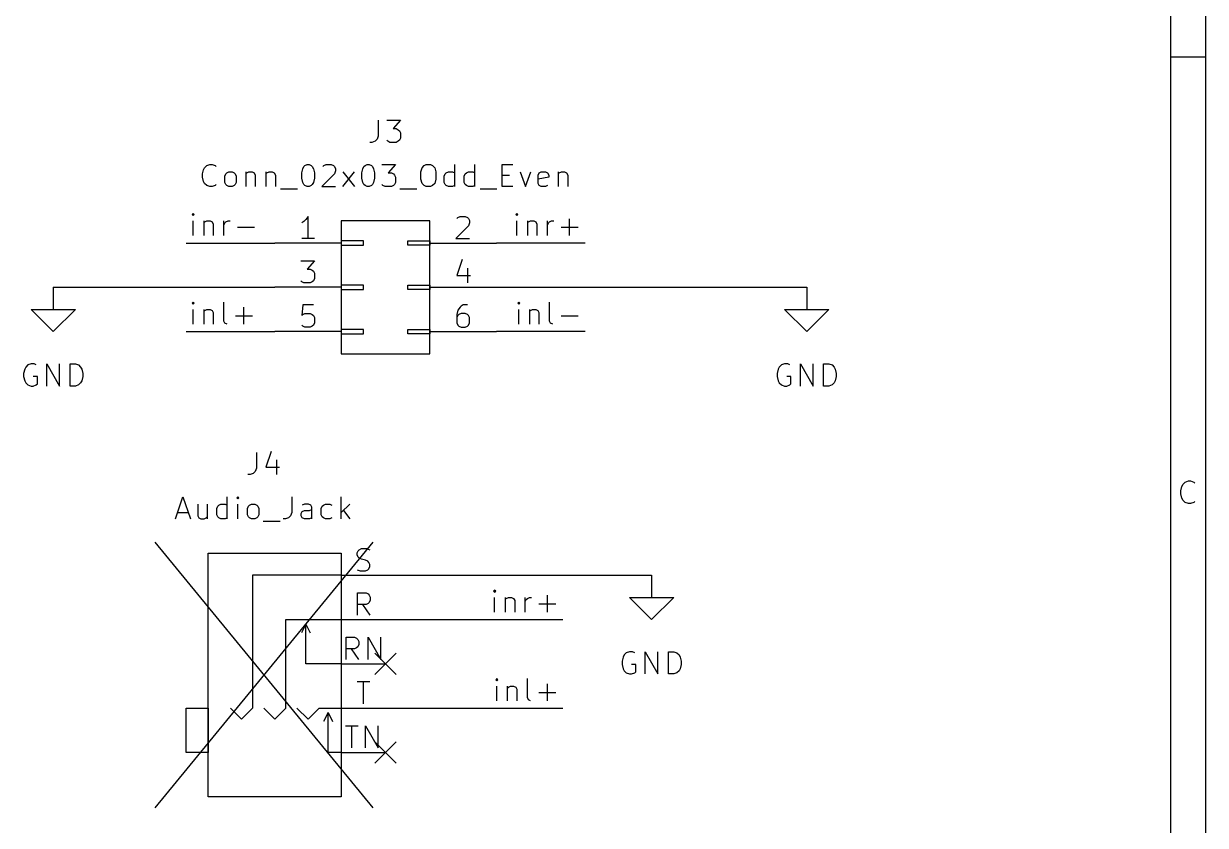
# Model space of a CAD drawing. Header units: millimetres. Extents: x 10 to 287, y -200 to -10.
# Drawn here: x 219.3 to 287, y -154 to -108.1 of the extents above; entities that cross this region are included whole.
import ezdxf

# ---------------------------------------------------------------- set-up
doc = ezdxf.new("R2010")
doc.units = ezdxf.units.MM
for name, color, linetype in [('BLUE', 174, 'CONTINUOUS'), ('GRAYTHREE', 253, 'CONTINUOUS'), ('GREENSIXTYFIVE', 129, 'CONTINUOUS'), ('LIGHTGREEN', 92, 'CONTINUOUS'), ('LIGHTRED', 12, 'CONTINUOUS'), ('PURERED', 1, 'CONTINUOUS'), ('RED', 14, 'CONTINUOUS'), ('REDSIX', 19, 'CONTINUOUS'), ('WHITE', 250, 'CONTINUOUS')]:
    doc.layers.add(name, color=color, linetype=linetype)

msp = doc.modelspace()

# ---------------------------------------------------------------- linework, layer by layer
at = {"layer": 'BLUE', "linetype": 'CONTINUOUS'}
for p, q in [((239.4204, -144.1704), (240.6396, -145.3896)), ((240.6396, -144.1704), (239.4204, -145.3896)), ((239.4204, -149.2504), (240.6396, -150.4696)), ((240.6396, -149.2504), (239.4204, -150.4696))]:
    msp.add_line(p, q, dxfattribs=at)
at = {"layer": 'GRAYTHREE', "linetype": 'CONTINUOUS'}
for p, q in [((232.6217, -132.6592), (232.6217, -133.5664)), ((233.4683, -132.5988), (233.166, -133.5059)), ((233.7707, -133.0826), (233.7707, -133.9292)), ((232.2588, -133.9292), (232.1379, -133.9292)), ((232.4403, -133.8688), (232.2588, -133.9292)), ((232.5612, -133.7478), (232.4403, -133.8688)), ((232.6217, -133.5664), (232.5612, -133.7478)), ((233.166, -133.5059), (233.9521, -133.5059)), ((227.9953, -136.4692), (228.4186, -135.1992)), ((228.4186, -135.1992), (228.842, -136.4692)), ((230.9586, -136.4692), (230.9586, -135.1992)), ((231.5633, -135.1992), (231.5029, -135.2597)), ((231.5029, -135.2597), (231.5633, -135.3202)), ((231.6238, -135.2597), (231.5633, -135.1992)), ((231.5633, -135.1992), (231.5633, -135.3202)), ((231.5633, -135.3202), (231.6238, -135.2597)), ((234.6476, -135.1992), (234.6476, -136.1064)), ((237.4899, -136.4692), (237.4899, -135.1992)), ((228.1163, -136.1064), (228.721, -136.1064)), ((229.2653, -135.6226), (229.2653, -136.2878)), ((229.8096, -135.6226), (229.8096, -136.4692)), ((230.3539, -135.8645), (230.4143, -135.7435)), ((230.3539, -136.2273), (230.3539, -135.8645)), ((230.4143, -135.7435), (230.4748, -135.683)), ((230.4748, -135.683), (230.5958, -135.6226)), ((230.5958, -135.6226), (230.8377, -135.6226)), ((230.8377, -135.6226), (230.9586, -135.683)), ((231.5633, -136.4692), (231.5633, -135.6226)), ((232.1077, -135.8645), (232.1681, -135.7435)), ((232.1077, -136.2273), (232.1077, -135.8645)), ((232.1681, -135.7435), (232.2286, -135.683)), ((232.2286, -135.683), (232.3496, -135.6226)), ((232.3496, -135.6226), (232.531, -135.6226)), ((232.531, -135.6226), (232.6519, -135.683)), ((232.6519, -135.683), (232.7124, -135.7435)), ((232.7124, -135.7435), (232.7729, -135.8645)), ((232.7729, -135.8645), (232.7729, -136.2273)), ((234.6476, -136.1064), (234.5871, -136.2878)), ((235.1919, -136.1668), (235.2523, -136.0459)), ((235.3733, -135.6226), (235.2523, -135.683)), ((235.2523, -136.0459), (235.3733, -135.9854)), ((235.6152, -135.6226), (235.3733, -135.6226)), ((235.3733, -135.9854), (235.6757, -135.9854)), ((235.7361, -135.683), (235.6152, -135.6226)), ((235.6757, -135.9854), (235.7966, -135.9249)), ((235.7966, -135.804), (235.7361, -135.683)), ((235.7966, -136.4692), (235.7966, -135.804)), ((236.3409, -135.8645), (236.4013, -135.7435)), ((236.3409, -136.2273), (236.3409, -135.8645)), ((236.4013, -135.7435), (236.4618, -135.683)), ((236.4618, -135.683), (236.5828, -135.6226)), ((236.5828, -135.6226), (236.8247, -135.6226)), ((236.8247, -135.6226), (236.9456, -135.683)), ((237.9737, -135.6226), (237.4899, -136.1064)), ((237.6109, -135.9854), (237.9737, -136.4692)), ((229.2653, -136.2878), (229.3258, -136.4088)), ((229.3258, -136.4088), (229.4468, -136.4692)), ((229.4468, -136.4692), (229.6282, -136.4692)), ((229.6282, -136.4692), (229.7491, -136.4088)), ((229.7491, -136.4088), (229.8096, -136.3483)), ((230.4143, -136.3483), (230.3539, -136.2273)), ((230.4748, -136.4088), (230.4143, -136.3483)), ((230.5958, -136.4692), (230.4748, -136.4088)), ((230.8377, -136.4692), (230.5958, -136.4692)), ((230.9586, -136.4088), (230.8377, -136.4692)), ((232.1681, -136.3483), (232.1077, -136.2273)), ((232.2286, -136.4088), (232.1681, -136.3483)), ((232.3496, -136.4692), (232.2286, -136.4088)), ((232.531, -136.4692), (232.3496, -136.4692)), ((232.6519, -136.4088), (232.531, -136.4692)), ((232.7124, -136.3483), (232.6519, -136.4088)), ((232.7729, -136.2273), (232.7124, -136.3483)), ((233.0148, -136.5902), (233.9824, -136.5902)), ((234.2847, -136.4692), (234.1638, -136.4692)), ((234.4662, -136.4088), (234.2847, -136.4692)), ((234.5871, -136.2878), (234.4662, -136.4088)), ((235.1919, -136.2878), (235.1919, -136.1668)), ((235.2523, -136.4088), (235.1919, -136.2878)), ((235.3733, -136.4692), (235.2523, -136.4088)), ((235.6757, -136.4692), (235.3733, -136.4692)), ((235.7966, -136.4088), (235.6757, -136.4692)), ((236.4013, -136.3483), (236.3409, -136.2273)), ((236.4618, -136.4088), (236.4013, -136.3483)), ((236.5828, -136.4692), (236.4618, -136.4088)), ((236.8247, -136.4692), (236.5828, -136.4692)), ((236.9456, -136.4088), (236.8247, -136.4692)), ((229.87, -152.4), (229.87, -138.43)), ((229.87, -138.43), (237.49, -138.43)), ((237.49, -138.43), (237.49, -152.4)), ((238.3972, -138.4148), (238.4576, -138.2939)), ((238.3972, -138.5358), (238.3972, -138.4148)), ((238.4576, -138.6567), (238.3972, -138.5358)), ((238.4576, -138.2939), (238.5181, -138.2334)), ((238.5181, -138.7172), (238.4576, -138.6567)), ((238.5181, -138.2334), (238.6391, -138.1729)), ((238.6391, -138.7777), (238.5181, -138.7172)), ((238.6391, -138.1729), (238.9414, -138.1729)), ((238.881, -138.8382), (238.6391, -138.7777)), ((238.9414, -138.1729), (239.1229, -138.2334)), ((238.3972, -139.3825), (238.5786, -139.4429)), ((238.5786, -139.4429), (238.881, -139.4429)), ((239.0019, -138.8986), (238.881, -138.8382)), ((238.881, -139.4429), (239.0019, -139.3825)), ((239.0624, -138.9591), (239.0019, -138.8986)), ((239.0019, -139.3825), (239.0624, -139.322)), ((239.1229, -139.0801), (239.0624, -138.9591)), ((239.0624, -139.322), (239.1229, -139.201)), ((239.1229, -139.201), (239.1229, -139.0801)), ((237.49, -139.7), (232.41, -139.7)), ((232.41, -139.7), (232.41, -147.32)), ((237.49, -139.7), (240.03, -139.7)), ((238.4273, -141.9829), (238.4273, -140.7129)), ((238.4273, -140.7129), (238.9111, -140.7129)), ((238.9111, -140.7129), (239.0321, -140.7734)), ((239.0321, -140.7734), (239.0926, -140.8339)), ((239.0926, -140.8339), (239.153, -140.9548)), ((238.9111, -141.3782), (238.4273, -141.3782)), ((239.153, -141.9829), (238.7297, -141.3782)), ((239.0321, -141.3177), (238.9111, -141.3782)), ((239.0926, -141.2572), (239.0321, -141.3177)), ((239.153, -141.1363), (239.0926, -141.2572)), ((239.153, -140.9548), (239.153, -141.1363)), ((234.315, -147.32), (234.315, -142.24)), ((234.315, -142.24), (237.49, -142.24)), ((235.458, -142.494), (235.204, -143.002)), ((235.458, -142.494), (235.712, -143.002)), ((235.458, -144.78), (235.458, -142.494)), ((237.49, -142.24), (240.03, -142.24)), ((237.7621, -144.5229), (237.7621, -143.2529)), ((237.7621, -143.2529), (238.2459, -143.2529)), ((238.2459, -143.2529), (238.3669, -143.3134)), ((238.3669, -143.3134), (238.4274, -143.3739)), ((238.4274, -143.3739), (238.4878, -143.4948)), ((238.4878, -143.4948), (238.4878, -143.6763)), ((239.0321, -144.5229), (239.0321, -143.2529)), ((239.0321, -143.2529), (239.7578, -144.5229)), ((239.7578, -144.5229), (239.7578, -143.2529)), ((238.2459, -143.9182), (237.7621, -143.9182)), ((238.4878, -144.5229), (238.0645, -143.9182)), ((238.3669, -143.8577), (238.2459, -143.9182)), ((238.4274, -143.7972), (238.3669, -143.8577)), ((238.4878, -143.6763), (238.4274, -143.7972)), ((237.49, -144.78), (235.458, -144.78)), ((237.49, -144.78), (240.03, -144.78)), ((238.3971, -145.7929), (239.1228, -145.7929)), ((238.76, -147.0629), (238.76, -145.7929)), ((228.6, -149.86), (228.6, -147.32)), ((228.6, -147.32), (229.87, -147.32)), ((229.87, -147.32), (229.87, -149.86)), ((231.775, -147.955), (231.14, -147.32)), ((232.41, -147.32), (231.775, -147.955)), ((233.045, -147.32), (233.68, -147.955)), ((233.68, -147.955), (234.315, -147.32)), ((234.95, -147.32), (235.585, -147.955)), ((235.585, -147.955), (236.22, -147.32)), ((236.22, -147.32), (237.49, -147.32)), ((236.728, -147.574), (236.474, -148.082)), ((236.728, -147.574), (236.982, -148.082)), ((236.728, -149.86), (236.728, -147.574)), ((237.49, -147.32), (240.03, -147.32)), ((237.7319, -148.3329), (238.4576, -148.3329)), ((238.0948, -149.6029), (238.0948, -148.3329)), ((238.8809, -149.6029), (238.8809, -148.3329)), ((238.8809, -148.3329), (239.6066, -149.6029)), ((239.6066, -149.6029), (239.6066, -148.3329)), ((229.87, -149.86), (228.6, -149.86)), ((237.49, -149.86), (236.728, -149.86)), ((237.49, -149.86), (240.03, -149.86)), ((237.49, -152.4), (229.87, -152.4))]:
    msp.add_line(p, q, dxfattribs=at)
at = {"layer": 'GREENSIXTYFIVE', "linetype": 'CONTINUOUS'}
for p, q in [((239.6067, -113.6092), (239.6067, -114.5164)), ((240.0905, -113.6092), (240.8767, -113.6092)), ((240.8767, -113.6092), (240.4533, -114.093)), ((240.4533, -114.093), (240.6348, -114.093)), ((240.6348, -114.093), (240.7557, -114.1535)), ((240.7557, -114.1535), (240.8162, -114.214)), ((240.8162, -114.214), (240.8767, -114.3349)), ((240.8767, -114.3349), (240.8767, -114.6373)), ((239.2438, -114.8792), (239.1229, -114.8792)), ((239.4253, -114.8188), (239.2438, -114.8792)), ((239.5462, -114.6978), (239.4253, -114.8188)), ((239.6067, -114.5164), (239.5462, -114.6978)), ((240.151, -114.8188), (240.0905, -114.7583)), ((240.2719, -114.8792), (240.151, -114.8188)), ((240.6348, -114.8792), (240.2719, -114.8792)), ((240.7557, -114.8188), (240.6348, -114.8792)), ((240.8162, -114.7583), (240.7557, -114.8188)), ((240.8767, -114.6373), (240.8162, -114.7583)), ((229.5376, -116.6935), (229.598, -116.4516)), ((229.598, -116.4516), (229.6585, -116.3307)), ((229.6585, -116.3307), (229.7795, -116.2097)), ((229.7795, -116.2097), (229.9609, -116.1492)), ((229.9609, -116.1492), (230.0818, -116.1492)), ((230.0818, -116.1492), (230.2633, -116.2097)), ((230.2633, -116.2097), (230.3237, -116.2702)), ((235.2222, -116.633), (235.2826, -116.3911)), ((235.2826, -116.3911), (235.3431, -116.2702)), ((235.3431, -116.2702), (235.4036, -116.2097)), ((235.4036, -116.2097), (235.5245, -116.1492)), ((235.5245, -116.1492), (235.6455, -116.1492)), ((235.6455, -116.1492), (235.7664, -116.2097)), ((235.7664, -116.2097), (235.8269, -116.2702)), ((235.8269, -116.2702), (235.8874, -116.3911)), ((235.8874, -116.3911), (235.9479, -116.633)), ((236.4317, -116.2702), (236.4921, -116.2097)), ((236.4921, -116.2097), (236.6131, -116.1492)), ((236.6131, -116.1492), (236.9155, -116.1492)), ((236.9155, -116.1492), (237.0364, -116.2097)), ((237.0364, -116.2097), (237.0969, -116.2702)), ((237.0969, -116.2702), (237.1574, -116.3911)), ((237.1574, -116.3911), (237.1574, -116.5121)), ((238.6693, -116.633), (238.7297, -116.3911)), ((238.7297, -116.3911), (238.7902, -116.2702)), ((238.7902, -116.2702), (238.8507, -116.2097)), ((238.8507, -116.2097), (238.9716, -116.1492)), ((238.9716, -116.1492), (239.0926, -116.1492)), ((239.0926, -116.1492), (239.2135, -116.2097)), ((239.2135, -116.2097), (239.274, -116.2702)), ((239.274, -116.2702), (239.3345, -116.3911)), ((239.3345, -116.3911), (239.395, -116.633)), ((239.8183, -116.1492), (240.6045, -116.1492)), ((240.6045, -116.1492), (240.1811, -116.633)), ((242.0559, -116.5726), (242.1163, -116.3307)), ((242.1163, -116.3307), (242.2373, -116.2097)), ((242.2373, -116.2097), (242.3582, -116.1492)), ((242.3582, -116.1492), (242.6001, -116.1492)), ((242.6001, -116.1492), (242.7211, -116.2097)), ((242.7211, -116.2097), (242.842, -116.3307)), ((242.842, -116.3307), (242.9025, -116.5726)), ((243.9911, -117.4192), (243.9911, -116.1492)), ((245.1401, -117.4192), (245.1401, -116.1492)), ((246.7124, -117.4192), (246.7124, -116.1492)), ((246.7124, -116.1492), (247.3172, -116.1492)), ((229.5376, -116.8749), (229.5376, -116.6935)), ((229.598, -117.1168), (229.5376, -116.8749)), ((229.6585, -117.2378), (229.598, -117.1168)), ((230.8076, -116.8145), (230.868, -116.6935)), ((230.8076, -117.1773), (230.8076, -116.8145)), ((230.868, -116.6935), (230.9285, -116.633)), ((230.9285, -116.633), (231.0495, -116.5726)), ((231.0495, -116.5726), (231.2309, -116.5726)), ((231.2309, -116.5726), (231.3518, -116.633)), ((231.3518, -116.633), (231.4123, -116.6935)), ((231.4123, -116.6935), (231.4728, -116.8145)), ((231.4728, -116.8145), (231.4728, -117.1773)), ((232.017, -116.5726), (232.017, -117.4192)), ((232.017, -116.6935), (232.0775, -116.633)), ((232.0775, -116.633), (232.1985, -116.5726)), ((232.1985, -116.5726), (232.3799, -116.5726)), ((232.3799, -116.5726), (232.5008, -116.633)), ((232.5008, -116.633), (232.5613, -116.754)), ((232.5613, -116.754), (232.5613, -117.4192)), ((233.166, -116.5726), (233.166, -117.4192)), ((233.166, -116.6935), (233.2265, -116.633)), ((233.2265, -116.633), (233.3475, -116.5726)), ((233.3475, -116.5726), (233.5289, -116.5726)), ((233.5289, -116.5726), (233.6498, -116.633)), ((233.6498, -116.633), (233.7103, -116.754)), ((233.7103, -116.754), (233.7103, -117.4192)), ((235.2222, -116.9354), (235.2222, -116.633)), ((235.2826, -117.1773), (235.2222, -116.9354)), ((235.9479, -116.9354), (235.8874, -117.1773)), ((235.9479, -116.633), (235.9479, -116.9354)), ((237.0969, -116.6935), (236.3712, -117.4192)), ((237.1574, -116.5121), (237.0969, -116.6935)), ((237.5807, -117.4192), (238.2459, -116.5726)), ((237.5807, -116.5726), (238.2459, -117.4192)), ((238.6693, -116.9354), (238.6693, -116.633)), ((238.7297, -117.1773), (238.6693, -116.9354)), ((239.395, -116.9354), (239.3345, -117.1773)), ((239.395, -116.633), (239.395, -116.9354)), ((240.1811, -116.633), (240.3626, -116.633)), ((240.3626, -116.633), (240.4835, -116.6935)), ((240.4835, -116.6935), (240.544, -116.754)), ((240.544, -116.754), (240.6045, -116.8749)), ((240.6045, -116.8749), (240.6045, -117.1773)), ((242.0559, -116.9959), (242.0559, -116.5726)), ((242.1163, -117.2378), (242.0559, -116.9959)), ((242.9025, -116.9959), (242.842, -117.2378)), ((242.9025, -116.5726), (242.9025, -116.9959)), ((243.3864, -116.8145), (243.4468, -116.6935)), ((243.3864, -117.1773), (243.3864, -116.8145)), ((243.4468, -116.6935), (243.5073, -116.633)), ((243.5073, -116.633), (243.6283, -116.5726)), ((243.6283, -116.5726), (243.8702, -116.5726)), ((243.8702, -116.5726), (243.9911, -116.633)), ((244.5354, -116.8145), (244.5958, -116.6935)), ((244.5354, -117.1773), (244.5354, -116.8145)), ((244.5958, -116.6935), (244.6563, -116.633)), ((244.6563, -116.633), (244.7773, -116.5726)), ((244.7773, -116.5726), (245.0192, -116.5726)), ((245.0192, -116.5726), (245.1401, -116.633)), ((246.7124, -116.754), (247.1358, -116.754)), ((247.7405, -116.5726), (248.0429, -117.4192)), ((248.0429, -117.4192), (248.3452, -116.5726)), ((248.7686, -116.754), (248.829, -116.633)), ((248.7686, -117.2378), (248.7686, -116.754)), ((249.3733, -116.8749), (248.7686, -116.9959)), ((248.829, -116.633), (248.95, -116.5726)), ((248.95, -116.5726), (249.1919, -116.5726)), ((249.1919, -116.5726), (249.3128, -116.633)), ((249.3128, -116.633), (249.3733, -116.754)), ((249.3733, -116.754), (249.3733, -116.8749)), ((249.9176, -116.5726), (249.9176, -117.4192)), ((249.9176, -116.6935), (249.9781, -116.633)), ((249.9781, -116.633), (250.0991, -116.5726)), ((250.0991, -116.5726), (250.2805, -116.5726)), ((250.2805, -116.5726), (250.4014, -116.633)), ((250.4014, -116.633), (250.4619, -116.754)), ((250.4619, -116.754), (250.4619, -117.4192)), ((229.7795, -117.3588), (229.6585, -117.2378)), ((229.9609, -117.4192), (229.7795, -117.3588)), ((230.0818, -117.4192), (229.9609, -117.4192)), ((230.2633, -117.3588), (230.0818, -117.4192)), ((230.3237, -117.2983), (230.2633, -117.3588)), ((230.868, -117.2983), (230.8076, -117.1773)), ((230.9285, -117.3588), (230.868, -117.2983)), ((231.0495, -117.4192), (230.9285, -117.3588)), ((231.2309, -117.4192), (231.0495, -117.4192)), ((231.3518, -117.3588), (231.2309, -117.4192)), ((231.4123, -117.2983), (231.3518, -117.3588)), ((231.4728, -117.1773), (231.4123, -117.2983)), ((234.0127, -117.5402), (234.9803, -117.5402)), ((235.3431, -117.2983), (235.2826, -117.1773)), ((235.4036, -117.3588), (235.3431, -117.2983)), ((235.5245, -117.4192), (235.4036, -117.3588)), ((235.6455, -117.4192), (235.5245, -117.4192)), ((235.7664, -117.3588), (235.6455, -117.4192)), ((235.8269, -117.2983), (235.7664, -117.3588)), ((235.8874, -117.1773), (235.8269, -117.2983)), ((236.3712, -117.4192), (237.1574, -117.4192)), ((238.7902, -117.2983), (238.7297, -117.1773)), ((238.8507, -117.3588), (238.7902, -117.2983)), ((238.9716, -117.4192), (238.8507, -117.3588)), ((239.0926, -117.4192), (238.9716, -117.4192)), ((239.2135, -117.3588), (239.0926, -117.4192)), ((239.274, -117.2983), (239.2135, -117.3588)), ((239.3345, -117.1773), (239.274, -117.2983)), ((239.8788, -117.3588), (239.8183, -117.2983)), ((239.9997, -117.4192), (239.8788, -117.3588)), ((240.3626, -117.4192), (239.9997, -117.4192)), ((240.4835, -117.3588), (240.3626, -117.4192)), ((240.544, -117.2983), (240.4835, -117.3588)), ((240.6045, -117.1773), (240.544, -117.2983)), ((240.8464, -117.5402), (241.814, -117.5402)), ((242.2373, -117.3588), (242.1163, -117.2378)), ((242.3582, -117.4192), (242.2373, -117.3588)), ((242.6001, -117.4192), (242.3582, -117.4192)), ((242.7211, -117.3588), (242.6001, -117.4192)), ((242.842, -117.2378), (242.7211, -117.3588)), ((243.4468, -117.2983), (243.3864, -117.1773)), ((243.5073, -117.3588), (243.4468, -117.2983)), ((243.6283, -117.4192), (243.5073, -117.3588)), ((243.8702, -117.4192), (243.6283, -117.4192)), ((243.9911, -117.3588), (243.8702, -117.4192)), ((244.5958, -117.2983), (244.5354, -117.1773)), ((244.6563, -117.3588), (244.5958, -117.2983)), ((244.7773, -117.4192), (244.6563, -117.3588)), ((245.0192, -117.4192), (244.7773, -117.4192)), ((245.1401, -117.3588), (245.0192, -117.4192)), ((245.4425, -117.5402), (246.4101, -117.5402)), ((247.3172, -117.4192), (246.7124, -117.4192)), ((248.829, -117.3588), (248.7686, -117.2378)), ((248.95, -117.4192), (248.829, -117.3588)), ((249.1919, -117.4192), (248.95, -117.4192)), ((249.3128, -117.3588), (249.1919, -117.4192)), ((219.3471, -127.8816), (219.2867, -128.1235)), ((219.4076, -127.7607), (219.3471, -127.8816)), ((219.5286, -127.6397), (219.4076, -127.7607)), ((219.71, -127.5792), (219.5286, -127.6397)), ((219.8914, -127.5792), (219.71, -127.5792)), ((220.0124, -127.6397), (219.8914, -127.5792)), ((220.6171, -128.8492), (220.6171, -127.5792)), ((220.6171, -127.5792), (221.3428, -128.8492)), ((221.3428, -128.8492), (221.3428, -127.5792)), ((221.9476, -128.8492), (221.9476, -127.5792)), ((221.9476, -127.5792), (222.25, -127.5792)), ((222.25, -127.5792), (222.4314, -127.6397)), ((222.4314, -127.6397), (222.5524, -127.7607)), ((222.5524, -127.7607), (222.6129, -127.8816)), ((222.6129, -127.8816), (222.6733, -128.1235)), ((262.5271, -127.8816), (262.4667, -128.1235)), ((262.5876, -127.7607), (262.5271, -127.8816)), ((262.7086, -127.6397), (262.5876, -127.7607)), ((262.89, -127.5792), (262.7086, -127.6397)), ((263.0714, -127.5792), (262.89, -127.5792)), ((263.1924, -127.6397), (263.0714, -127.5792)), ((263.7971, -128.8492), (263.7971, -127.5792)), ((263.7971, -127.5792), (264.5228, -128.8492)), ((264.5228, -128.8492), (264.5228, -127.5792)), ((265.1276, -128.8492), (265.1276, -127.5792)), ((265.1276, -127.5792), (265.43, -127.5792)), ((265.43, -127.5792), (265.6114, -127.6397)), ((265.6114, -127.6397), (265.7324, -127.7607)), ((265.7324, -127.7607), (265.7929, -127.8816)), ((265.7929, -127.8816), (265.8533, -128.1235)), ((219.2867, -128.1235), (219.2867, -128.3049)), ((219.2867, -128.3049), (219.3471, -128.5468)), ((219.3471, -128.5468), (219.4076, -128.6678)), ((220.0728, -128.3049), (219.8309, -128.3049)), ((220.0728, -128.7283), (220.0728, -128.3049)), ((222.6129, -128.5468), (222.5524, -128.6678)), ((222.6733, -128.3049), (222.6129, -128.5468)), ((222.6733, -128.1235), (222.6733, -128.3049)), ((262.4667, -128.1235), (262.4667, -128.3049)), ((262.4667, -128.3049), (262.5271, -128.5468)), ((262.5271, -128.5468), (262.5876, -128.6678)), ((263.2528, -128.3049), (263.0109, -128.3049)), ((263.2528, -128.7283), (263.2528, -128.3049)), ((265.7929, -128.5468), (265.7324, -128.6678)), ((265.8533, -128.3049), (265.7929, -128.5468)), ((265.8533, -128.1235), (265.8533, -128.3049)), ((219.4076, -128.6678), (219.5286, -128.7888)), ((219.5286, -128.7888), (219.71, -128.8492)), ((219.71, -128.8492), (219.8309, -128.8492)), ((219.8309, -128.8492), (220.0124, -128.7888)), ((220.0124, -128.7888), (220.0728, -128.7283)), ((222.25, -128.8492), (221.9476, -128.8492)), ((222.4314, -128.7888), (222.25, -128.8492)), ((222.5524, -128.6678), (222.4314, -128.7888)), ((262.5876, -128.6678), (262.7086, -128.7888)), ((262.7086, -128.7888), (262.89, -128.8492)), ((262.89, -128.8492), (263.0109, -128.8492)), ((263.0109, -128.8492), (263.1924, -128.7888)), ((263.1924, -128.7888), (263.2528, -128.7283)), ((265.43, -128.8492), (265.1276, -128.8492)), ((265.6114, -128.7888), (265.43, -128.8492)), ((265.7324, -128.6678), (265.6114, -128.7888)), ((253.8186, -144.1497), (253.6976, -144.2707)), ((254, -144.0892), (253.8186, -144.1497)), ((254.1814, -144.0892), (254, -144.0892)), ((254.3024, -144.1497), (254.1814, -144.0892)), ((254.9071, -145.3592), (254.9071, -144.0892)), ((254.9071, -144.0892), (255.6328, -145.3592)), ((255.6328, -145.3592), (255.6328, -144.0892)), ((256.2376, -145.3592), (256.2376, -144.0892)), ((256.2376, -144.0892), (256.54, -144.0892)), ((256.54, -144.0892), (256.7214, -144.1497)), ((256.7214, -144.1497), (256.8424, -144.2707)), ((253.6371, -144.3916), (253.5767, -144.6335)), ((253.5767, -144.6335), (253.5767, -144.8149)), ((253.5767, -144.8149), (253.6371, -145.0568)), ((253.6976, -144.2707), (253.6371, -144.3916)), ((254.3628, -144.8149), (254.1209, -144.8149)), ((254.3628, -145.2383), (254.3628, -144.8149)), ((256.8424, -144.2707), (256.9029, -144.3916)), ((256.9029, -144.3916), (256.9633, -144.6335)), ((256.9633, -144.8149), (256.9029, -145.0568)), ((256.9633, -144.6335), (256.9633, -144.8149)), ((253.6371, -145.0568), (253.6976, -145.1778)), ((253.6976, -145.1778), (253.8186, -145.2988)), ((253.8186, -145.2988), (254, -145.3592)), ((254, -145.3592), (254.1209, -145.3592)), ((254.1209, -145.3592), (254.3024, -145.2988)), ((254.3024, -145.2988), (254.3628, -145.2383)), ((256.54, -145.3592), (256.2376, -145.3592)), ((256.7214, -145.2988), (256.54, -145.3592)), ((256.8424, -145.1778), (256.7214, -145.2988)), ((256.9029, -145.0568), (256.8424, -145.1778))]:
    msp.add_line(p, q, dxfattribs=at)
at = {"layer": 'LIGHTGREEN', "linetype": 'CONTINUOUS'}
for p, q in [((228.6, -120.65), (233.68, -120.65)), ((251.46, -120.65), (246.38, -120.65)), ((220.98, -123.19), (233.68, -123.19)), ((246.38, -123.19), (264.16, -123.19)), ((228.6, -125.73), (233.68, -125.73)), ((251.46, -125.73), (246.38, -125.73)), ((240.03, -139.7), (255.27, -139.7)), ((240.03, -142.24), (250.19, -142.24)), ((240.03, -147.32), (250.19, -147.32))]:
    msp.add_line(p, q, dxfattribs=at)
at = {"layer": 'LIGHTRED', "linetype": 'CONTINUOUS'}
for p, q in [((235.585, -119.1229), (235.4641, -119.3044)), ((235.585, -120.3929), (235.585, -119.1229)), ((244.1726, -119.1834), (244.2936, -119.1229)), ((244.2936, -119.1229), (244.596, -119.1229)), ((244.596, -119.1229), (244.7169, -119.1834)), ((235.3431, -119.4253), (235.2222, -119.4858)), ((235.4641, -119.3044), (235.3431, -119.4253)), ((244.7774, -119.6672), (244.0517, -120.3929)), ((244.1122, -119.2439), (244.1726, -119.1834)), ((244.7169, -119.1834), (244.7774, -119.2439)), ((244.7774, -119.2439), (244.8379, -119.3648)), ((244.8379, -119.4858), (244.7774, -119.6672)), ((244.8379, -119.3648), (244.8379, -119.4858)), ((235.9479, -120.3929), (235.2222, -120.3929)), ((244.0517, -120.3929), (244.8379, -120.3929)), ((235.1617, -121.6629), (235.9479, -121.6629)), ((235.9479, -121.6629), (235.5245, -122.1467)), ((244.4145, -121.6025), (244.1122, -122.5096)), ((235.5245, -122.1467), (235.706, -122.1467)), ((235.706, -122.1467), (235.8269, -122.2072)), ((235.8269, -122.2072), (235.8874, -122.2677)), ((235.8874, -122.2677), (235.9479, -122.3886)), ((235.9479, -122.3886), (235.9479, -122.691)), ((244.1122, -122.5096), (244.8983, -122.5096)), ((244.7169, -122.0863), (244.7169, -122.9329)), ((235.2222, -122.8725), (235.1617, -122.812)), ((235.3431, -122.9329), (235.2222, -122.8725)), ((235.706, -122.9329), (235.3431, -122.9329)), ((235.8269, -122.8725), (235.706, -122.9329)), ((235.8874, -122.812), (235.8269, -122.8725)), ((235.9479, -122.691), (235.8874, -122.812)), ((235.2826, -124.2029), (235.2222, -124.8077)), ((235.8874, -124.2029), (235.2826, -124.2029)), ((244.1726, -124.5053), (244.1122, -124.7472)), ((244.2936, -124.3239), (244.1726, -124.5053)), ((244.3541, -124.2634), (244.2936, -124.3239)), ((244.475, -124.2029), (244.3541, -124.2634)), ((244.7169, -124.2029), (244.475, -124.2029)), ((235.2222, -124.8077), (235.2826, -124.7472)), ((235.2826, -124.7472), (235.4036, -124.6867)), ((235.4036, -124.6867), (235.706, -124.6867)), ((235.706, -124.6867), (235.8269, -124.7472)), ((235.8269, -124.7472), (235.8874, -124.8077)), ((235.8874, -124.8077), (235.9479, -124.9286)), ((235.9479, -125.231), (235.8874, -125.352)), ((235.9479, -124.9286), (235.9479, -125.231)), ((244.1122, -124.7472), (244.1122, -125.231)), ((244.1726, -124.8077), (244.1122, -124.9286)), ((244.1122, -125.231), (244.1726, -125.352)), ((244.2331, -124.7472), (244.1726, -124.8077)), ((244.3541, -124.6867), (244.2331, -124.7472)), ((244.596, -124.6867), (244.3541, -124.6867)), ((244.7169, -124.7472), (244.596, -124.6867)), ((244.7774, -124.8077), (244.7169, -124.7472)), ((244.8379, -124.9286), (244.7774, -124.8077)), ((244.7774, -125.352), (244.8379, -125.231)), ((244.8379, -125.231), (244.8379, -124.9286)), ((235.2826, -125.4125), (235.2222, -125.352)), ((235.4036, -125.4729), (235.2826, -125.4125)), ((235.706, -125.4729), (235.4036, -125.4729)), ((235.8269, -125.4125), (235.706, -125.4729)), ((235.8874, -125.352), (235.8269, -125.4125)), ((244.1726, -125.352), (244.2331, -125.4125)), ((244.2331, -125.4125), (244.3541, -125.4729)), ((244.3541, -125.4729), (244.596, -125.4729)), ((244.596, -125.4729), (244.7169, -125.4125)), ((244.7169, -125.4125), (244.7774, -125.352))]:
    msp.add_line(p, q, dxfattribs=at)
at = {"layer": 'PURERED', "linetype": 'CONTINUOUS'}
for p, q in [((226.7965, -137.8001), (239.2935, -153.0299)), ((239.2935, -137.8001), (226.7965, -153.0299))]:
    msp.add_line(p, q, dxfattribs=at)
at = {"layer": 'RED', "linetype": 'CONTINUOUS'}
for p, q in [((287.0022, -10), (287.0022, -200.0072)), ((285.0022, -12), (285.0022, -198.0072)), ((287.0022, -110), (285.0022, -110)), ((237.49, -119.38), (237.49, -127)), ((242.57, -119.38), (237.49, -119.38)), ((242.57, -127), (242.57, -119.38)), ((237.49, -120.523), (237.49, -120.777)), ((238.76, -120.523), (237.49, -120.523)), ((238.76, -120.777), (238.76, -120.523)), ((241.3, -120.777), (241.3, -120.523)), ((241.3, -120.523), (242.57, -120.523)), ((242.57, -120.523), (242.57, -120.777)), ((237.49, -120.65), (233.68, -120.65)), ((237.49, -120.777), (238.76, -120.777)), ((242.57, -120.777), (241.3, -120.777)), ((242.57, -120.65), (246.38, -120.65)), ((220.98, -123.19), (220.98, -124.46)), ((237.49, -123.19), (233.68, -123.19)), ((237.49, -123.063), (237.49, -123.317)), ((238.76, -123.063), (237.49, -123.063)), ((238.76, -123.317), (238.76, -123.063)), ((241.3, -123.317), (241.3, -123.063)), ((241.3, -123.063), (242.57, -123.063)), ((242.57, -123.063), (242.57, -123.317)), ((242.57, -123.19), (246.38, -123.19)), ((264.16, -123.19), (264.16, -124.46)), ((237.49, -123.317), (238.76, -123.317)), ((242.57, -123.317), (241.3, -123.317)), ((220.98, -125.73), (219.71, -124.46)), ((219.71, -124.46), (220.98, -124.46)), ((220.98, -124.46), (222.25, -124.46)), ((222.25, -124.46), (220.98, -125.73)), ((264.16, -125.73), (262.89, -124.46)), ((262.89, -124.46), (264.16, -124.46)), ((264.16, -124.46), (265.43, -124.46)), ((265.43, -124.46), (264.16, -125.73)), ((237.49, -125.73), (233.68, -125.73)), ((237.49, -125.603), (237.49, -125.857)), ((238.76, -125.603), (237.49, -125.603)), ((237.49, -125.857), (238.76, -125.857)), ((238.76, -125.857), (238.76, -125.603)), ((241.3, -125.857), (241.3, -125.603)), ((241.3, -125.603), (242.57, -125.603)), ((242.57, -125.857), (241.3, -125.857)), ((242.57, -125.603), (242.57, -125.857)), ((242.57, -125.73), (246.38, -125.73)), ((237.49, -127), (242.57, -127)), ((285.5998, -134.8508), (285.6617, -134.6032)), ((285.6617, -134.6032), (285.7236, -134.4794)), ((285.7236, -134.4794), (285.8474, -134.3556)), ((285.8474, -134.3556), (286.0331, -134.2937)), ((286.0331, -134.2937), (286.1569, -134.2937)), ((286.1569, -134.2937), (286.3426, -134.3556)), ((286.3426, -134.3556), (286.4045, -134.4175)), ((285.5998, -135.0365), (285.5998, -134.8508)), ((285.6617, -135.2841), (285.5998, -135.0365)), ((285.7236, -135.4079), (285.6617, -135.2841)), ((285.8474, -135.5318), (285.7236, -135.4079)), ((286.0331, -135.5937), (285.8474, -135.5318)), ((286.1569, -135.5937), (286.0331, -135.5937)), ((286.3426, -135.5318), (286.1569, -135.5937)), ((286.4045, -135.4698), (286.3426, -135.5318)), ((255.27, -139.7), (255.27, -140.97)), ((255.27, -142.24), (254, -140.97)), ((254, -140.97), (255.27, -140.97)), ((255.27, -140.97), (256.54, -140.97)), ((256.54, -140.97), (255.27, -142.24))]:
    msp.add_line(p, q, dxfattribs=at)
at = {"layer": 'REDSIX', "linetype": 'CONTINUOUS'}
for p, q in [((229.0067, -118.9558), (228.9463, -119.0163)), ((228.9463, -119.0163), (229.0067, -119.0768)), ((229.0672, -119.0163), (229.0067, -118.9558)), ((229.0067, -118.9558), (229.0067, -119.0768)), ((229.0067, -119.0768), (229.0672, -119.0163)), ((247.5455, -118.9558), (247.4851, -119.0163)), ((247.4851, -119.0163), (247.5455, -119.0768)), ((247.606, -119.0163), (247.5455, -118.9558)), ((247.5455, -118.9558), (247.5455, -119.0768)), ((247.5455, -119.0768), (247.606, -119.0163)), ((229.0067, -120.2258), (229.0067, -119.3792)), ((229.6115, -119.3792), (229.6115, -120.2258)), ((229.6115, -119.5001), (229.672, -119.4396)), ((229.672, -119.4396), (229.793, -119.3792)), ((229.793, -119.3792), (229.9744, -119.3792)), ((229.9744, -119.3792), (230.0953, -119.4396)), ((230.0953, -119.4396), (230.1558, -119.5606)), ((230.1558, -119.5606), (230.1558, -120.2258)), ((230.7605, -120.2258), (230.7605, -119.3792)), ((230.7605, -119.6211), (230.821, -119.5001)), ((230.821, -119.5001), (230.8815, -119.4396)), ((230.8815, -119.4396), (231.0024, -119.3792)), ((231.0024, -119.3792), (231.1234, -119.3792)), ((231.5467, -119.742), (232.5144, -119.742)), ((247.5455, -120.2258), (247.5455, -119.3792)), ((248.1503, -119.3792), (248.1503, -120.2258)), ((248.1503, -119.5001), (248.2108, -119.4396)), ((248.2108, -119.4396), (248.3318, -119.3792)), ((248.3318, -119.3792), (248.5132, -119.3792)), ((248.5132, -119.3792), (248.6341, -119.4396)), ((248.6341, -119.4396), (248.6946, -119.5606)), ((248.6946, -119.5606), (248.6946, -120.2258)), ((249.2993, -120.2258), (249.2993, -119.3792)), ((249.2993, -119.6211), (249.3598, -119.5001)), ((249.3598, -119.5001), (249.4203, -119.4396)), ((249.4203, -119.4396), (249.5412, -119.3792)), ((249.5412, -119.3792), (249.6622, -119.3792)), ((250.0855, -119.742), (251.0532, -119.742)), ((250.5693, -120.2258), (250.5693, -119.2582)), ((229.0067, -124.0358), (228.9463, -124.0963)), ((228.9463, -124.0963), (229.0067, -124.1568)), ((229.0672, -124.0963), (229.0067, -124.0358)), ((229.0067, -124.0358), (229.0067, -124.1568)), ((229.0067, -124.1568), (229.0672, -124.0963)), ((229.0067, -125.3058), (229.0067, -124.4592)), ((229.6115, -124.4592), (229.6115, -125.3058)), ((229.6115, -124.5801), (229.672, -124.5196)), ((229.672, -124.5196), (229.793, -124.4592)), ((229.793, -124.4592), (229.9744, -124.4592)), ((229.9744, -124.4592), (230.0953, -124.5196)), ((230.0953, -124.5196), (230.1558, -124.6406)), ((230.7605, -125.1244), (230.7605, -124.0358)), ((231.9095, -125.3058), (231.9095, -124.3382)), ((247.6665, -124.0358), (247.6061, -124.0963)), ((247.6061, -124.0963), (247.6665, -124.1568)), ((247.727, -124.0963), (247.6665, -124.0358)), ((247.6665, -124.0358), (247.6665, -124.1568)), ((247.6665, -124.1568), (247.727, -124.0963)), ((247.6665, -125.3058), (247.6665, -124.4592)), ((248.2713, -124.4592), (248.2713, -125.3058)), ((248.2713, -124.5801), (248.3318, -124.5196)), ((248.3318, -124.5196), (248.4528, -124.4592)), ((248.4528, -124.4592), (248.6342, -124.4592)), ((248.6342, -124.4592), (248.7551, -124.5196)), ((248.7551, -124.5196), (248.8156, -124.6406)), ((249.4203, -125.1244), (249.4203, -124.0358)), ((230.1558, -124.6406), (230.1558, -125.3058)), ((230.821, -125.2454), (230.7605, -125.1244)), ((230.942, -125.3058), (230.821, -125.2454)), ((231.4257, -124.822), (232.3934, -124.822)), ((248.8156, -124.6406), (248.8156, -125.3058)), ((249.4808, -125.2454), (249.4203, -125.1244)), ((249.6018, -125.3058), (249.4808, -125.2454)), ((250.0855, -124.822), (251.0532, -124.822)), ((246.2755, -140.5458), (246.2151, -140.6063)), ((246.2151, -140.6063), (246.2755, -140.6668)), ((246.336, -140.6063), (246.2755, -140.5458)), ((246.2755, -140.5458), (246.2755, -140.6668)), ((246.2755, -140.6668), (246.336, -140.6063)), ((249.2993, -141.8158), (249.2993, -140.8482)), ((246.2755, -141.8158), (246.2755, -140.9692)), ((246.8803, -140.9692), (246.8803, -141.8158)), ((246.8803, -141.0901), (246.9408, -141.0296)), ((246.9408, -141.0296), (247.0618, -140.9692)), ((247.0618, -140.9692), (247.2432, -140.9692)), ((247.2432, -140.9692), (247.3641, -141.0296)), ((247.3641, -141.0296), (247.4246, -141.1506)), ((247.4246, -141.1506), (247.4246, -141.8158)), ((248.0293, -141.8158), (248.0293, -140.9692)), ((248.0293, -141.2111), (248.0898, -141.0901)), ((248.0898, -141.0901), (248.1503, -141.0296)), ((248.1503, -141.0296), (248.2712, -140.9692)), ((248.2712, -140.9692), (248.3922, -140.9692)), ((248.8155, -141.332), (249.7832, -141.332)), ((246.3965, -145.6258), (246.3361, -145.6863)), ((246.3361, -145.6863), (246.3965, -145.7468)), ((246.457, -145.6863), (246.3965, -145.6258)), ((246.3965, -145.6258), (246.3965, -145.7468)), ((246.3965, -145.7468), (246.457, -145.6863)), ((246.3965, -146.8958), (246.3965, -146.0492)), ((247.0013, -146.0492), (247.0013, -146.8958)), ((247.0013, -146.1701), (247.0618, -146.1096)), ((247.0618, -146.1096), (247.1828, -146.0492)), ((247.1828, -146.0492), (247.3642, -146.0492)), ((247.3642, -146.0492), (247.4851, -146.1096)), ((247.4851, -146.1096), (247.5456, -146.2306)), ((247.5456, -146.2306), (247.5456, -146.8958)), ((248.1503, -146.7144), (248.1503, -145.6258)), ((249.2993, -146.8958), (249.2993, -145.9282)), ((248.2108, -146.8354), (248.1503, -146.7144)), ((248.3318, -146.8958), (248.2108, -146.8354)), ((248.8155, -146.412), (249.7832, -146.412))]:
    msp.add_line(p, q, dxfattribs=at)
at = {"layer": 'WHITE', "linetype": 'CONTINUOUS'}
for p, q in [((237.49, -119.38), (237.49, -127)), ((242.57, -119.38), (237.49, -119.38)), ((242.57, -127), (242.57, -119.38)), ((237.49, -127), (242.57, -127)), ((229.87, -152.4), (229.87, -138.43)), ((229.87, -138.43), (237.49, -138.43)), ((237.49, -138.43), (237.49, -152.4)), ((237.49, -152.4), (229.87, -152.4))]:
    msp.add_line(p, q, dxfattribs=at)

doc.saveas('drawing.dxf')
